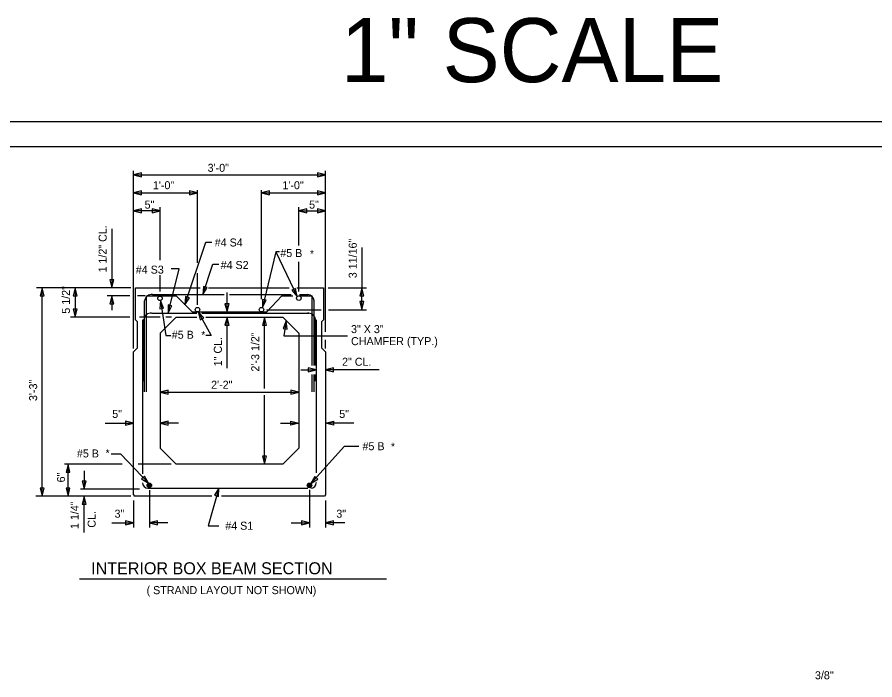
# Model space of a CAD drawing. Extents: x 1269522.8 to 1269555.9, y 874064.2 to 874087.8.
# Drawn here: x 1269529.79 to 1269543.19, y 874077.44 to 874087.79 of the extents above; entities that cross this region are included whole.
import ezdxf

# ---------------------------------------------------------------- set-up
doc = ezdxf.new("R2010")
doc.units = 0
for name, color, linetype in [('Arrowhead Terminators CELL', 7, 'Continuous'), ('Box Beam', 7, 'Continuous'), ('Dimension Lines', 7, 'Continuous'), ('Plan Sheet CELL', 7, 'Continuous'), ('Plot Shape CELL', 7, 'Continuous'), ('Rebar Lines', 7, 'Continuous'), ('Subtitle Text', 7, 'Continuous'), ('Text', 7, 'Continuous'), ('User Information Notes', 7, 'Continuous')]:
    doc.layers.add(name, color=color, linetype=linetype)

msp = doc.modelspace()

# ---------------------------------------------------------------- linework, layer by layer
at = {"layer": 'Arrowhead Terminators CELL'}
for points in [[(1269531.609, 874085.324), (1269531.734, 874085.293), (1269531.734, 874085.355)], [(1269534.609, 874085.324), (1269534.484, 874085.355), (1269534.484, 874085.293)], [(1269531.609, 874085.043), (1269531.734, 874085.012), (1269531.734, 874085.074)], [(1269532.609, 874085.043), (1269532.484, 874085.074), (1269532.484, 874085.012)], [(1269533.61, 874085.043), (1269533.735, 874085.012), (1269533.735, 874085.074)], [(1269534.609, 874085.043), (1269534.484, 874085.074), (1269534.484, 874085.012)], [(1269531.609, 874084.762), (1269531.734, 874084.731), (1269531.734, 874084.793)], [(1269532.026, 874084.762), (1269531.901, 874084.793), (1269531.901, 874084.731)], [(1269534.193, 874084.762), (1269534.318, 874084.731), (1269534.318, 874084.793)], [(1269534.609, 874084.762), (1269534.484, 874084.793), (1269534.484, 874084.731)], [(1269531.272, 874083.559), (1269531.304, 874083.684), (1269531.241, 874083.684)], [(1269530.186, 874083.559), (1269530.155, 874083.434), (1269530.217, 874083.434)], [(1269530.699, 874083.559), (1269530.668, 874083.434), (1269530.73, 874083.434)], [(1269532.693, 874083.455), (1269532.762, 874083.564), (1269532.703, 874083.584)], [(1269534.167, 874083.424), (1269534.141, 874083.55), (1269534.085, 874083.523)], [(1269535.179, 874083.559), (1269535.147, 874083.434), (1269535.21, 874083.434)], [(1269531.272, 874083.436), (1269531.241, 874083.311), (1269531.304, 874083.311)], [(1269532.032, 874083.361), (1269532.02, 874083.233), (1269532.082, 874083.243)], [(1269532.415, 874083.296), (1269532.484, 874083.405), (1269532.425, 874083.424)], [(1269533.625, 874083.252), (1269533.685, 874083.366), (1269533.624, 874083.381)], [(1269535.179, 874083.22), (1269535.21, 874083.345), (1269535.147, 874083.345)], [(1269530.699, 874083.101), (1269530.73, 874083.226), (1269530.668, 874083.226)], [(1269532.151, 874083.166), (1269532.211, 874083.28), (1269532.15, 874083.295)], [(1269533.072, 874083.185), (1269533.103, 874083.31), (1269533.04, 874083.31)], [(1269533.072, 874083.185), (1269533.103, 874083.31), (1269533.04, 874083.31)], [(1269532.623, 874083.187), (1269532.655, 874083.062), (1269532.71, 874083.092)], [(1269533.072, 874083.101), (1269533.04, 874082.976), (1269533.103, 874082.976)], [(1269533.655, 874083.101), (1269533.624, 874082.976), (1269533.686, 874082.976)], [(1269533.997, 874083.046), (1269533.948, 874082.927), (1269534.009, 874082.918)], [(1269534.466, 874082.28), (1269534.341, 874082.311), (1269534.341, 874082.249)], [(1269534.609, 874082.28), (1269534.734, 874082.249), (1269534.734, 874082.311)], [(1269532.026, 874081.933), (1269532.151, 874081.902), (1269532.151, 874081.964)], [(1269534.193, 874081.933), (1269534.068, 874081.964), (1269534.068, 874081.902)], [(1269531.609, 874081.448), (1269531.484, 874081.479), (1269531.484, 874081.417)], [(1269532.026, 874081.448), (1269532.151, 874081.417), (1269532.151, 874081.479)], [(1269534.193, 874081.448), (1269534.068, 874081.417), (1269534.068, 874081.479)], [(1269534.609, 874081.448), (1269534.734, 874081.479), (1269534.734, 874081.417)], [(1269533.655, 874080.809), (1269533.686, 874080.934), (1269533.624, 874080.934)], [(1269530.588, 874080.809), (1269530.557, 874080.684), (1269530.619, 874080.684)], [(1269530.839, 874080.415), (1269530.87, 874080.54), (1269530.808, 874080.54)], [(1269531.845, 874080.508), (1269531.781, 874080.621), (1269531.736, 874080.578)], [(1269534.383, 874080.503), (1269534.489, 874080.575), (1269534.443, 874080.617)], [(1269530.186, 874080.309), (1269530.217, 874080.434), (1269530.155, 874080.434)], [(1269530.588, 874080.309), (1269530.619, 874080.434), (1269530.557, 874080.434)], [(1269532.942, 874080.433), (1269532.878, 874080.321), (1269532.938, 874080.304)], [(1269530.839, 874080.309), (1269530.808, 874080.184), (1269530.87, 874080.184)], [(1269531.609, 874079.89), (1269531.484, 874079.922), (1269531.484, 874079.859)], [(1269531.859, 874079.89), (1269531.984, 874079.859), (1269531.984, 874079.922)], [(1269534.36, 874079.89), (1269534.235, 874079.922), (1269534.235, 874079.859)], [(1269534.36, 874079.89), (1269534.235, 874079.922), (1269534.235, 874079.859)], [(1269534.609, 874079.89), (1269534.734, 874079.859), (1269534.734, 874079.922)]]:
    msp.add_lwpolyline(points, close=True, dxfattribs=at)
at = {"layer": 'Box Beam'}
for p, q in [((1269531.64, 874083.059), (1269531.64, 874083.559)), ((1269531.64, 874083.559), (1269532.653, 874083.559)), ((1269532.785, 874083.559), (1269534.04, 874083.559)), ((1269534.164, 874083.559), (1269534.578, 874083.559)), ((1269534.578, 874083.559), (1269534.578, 874083.059)), ((1269532.026, 874082.851), (1269532.276, 874083.101)), ((1269532.276, 874083.101), (1269532.598, 874083.101)), ((1269532.743, 874083.101), (1269533.943, 874083.101)), ((1269533.943, 874083.101), (1269534.193, 874082.851)), ((1269531.672, 874083.028), (1269531.64, 874083.059)), ((1269531.672, 874082.622), (1269531.672, 874083.028)), ((1269534.578, 874083.059), (1269534.547, 874083.028)), ((1269534.547, 874083.029), (1269534.547, 874082.622)), ((1269532.026, 874082.851), (1269532.026, 874081.059)), ((1269534.193, 874082.851), (1269534.193, 874081.059)), ((1269531.609, 874082.559), (1269531.672, 874082.622)), ((1269531.609, 874080.327), (1269531.609, 874082.559)), ((1269534.547, 874082.622), (1269534.609, 874082.559)), ((1269534.609, 874082.559), (1269534.609, 874080.327)), ((1269532.276, 874080.809), (1269532.026, 874081.059)), ((1269534.193, 874081.059), (1269533.943, 874080.809)), ((1269533.943, 874080.809), (1269532.276, 874080.809)), ((1269531.609, 874080.327), (1269531.627, 874080.309)), ((1269532.835, 874080.309), (1269531.627, 874080.309)), ((1269534.592, 874080.309), (1269532.984, 874080.309)), ((1269534.609, 874080.327), (1269534.592, 874080.309))]:
    msp.add_line(p, q, dxfattribs=at)
at = {"layer": 'Dimension Lines'}
for p, q in [((1269531.609, 874082.612), (1269531.609, 874085.389)), ((1269534.609, 874082.875), (1269534.609, 874085.389)), ((1269531.609, 874085.324), (1269534.609, 874085.324)), ((1269532.609, 874083.952), (1269532.609, 874085.087)), ((1269533.61, 874083.386), (1269533.61, 874085.087)), ((1269531.609, 874085.043), (1269532.609, 874085.043)), ((1269533.61, 874085.043), (1269534.609, 874085.043)), ((1269532.026, 874083.992), (1269532.026, 874084.821)), ((1269534.193, 874084.224), (1269534.193, 874084.821)), ((1269532.026, 874084.762), (1269531.609, 874084.762)), ((1269534.193, 874084.762), (1269534.609, 874084.762)), ((1269531.272, 874084.482), (1269531.272, 874083.559)), ((1269532.415, 874083.296), (1269532.739, 874084.275)), ((1269532.739, 874084.275), (1269532.834, 874084.275)), ((1269535.179, 874084.191), (1269535.179, 874083.559)), ((1269533.833, 874084.121), (1269533.625, 874083.252)), ((1269533.889, 874084.121), (1269533.833, 874084.121)), ((1269533.833, 874084.121), (1269534.167, 874083.424)), ((1269532.693, 874083.455), (1269532.85, 874083.929)), ((1269532.85, 874083.929), (1269532.944, 874083.929)), ((1269534.193, 874083.502), (1269534.193, 874083.966)), ((1269532.026, 874083.502), (1269532.026, 874083.757)), ((1269532.609, 874083.293), (1269532.609, 874083.791)), ((1269531.569, 874083.559), (1269530.095, 874083.559)), ((1269530.186, 874080.309), (1269530.186, 874083.559)), ((1269530.699, 874083.559), (1269530.699, 874083.101)), ((1269530.699, 874083.559), (1269530.699, 874083.101)), ((1269533.072, 874083.185), (1269533.072, 874083.49)), ((1269534.65, 874083.559), (1269535.25, 874083.559)), ((1269535.179, 874083.22), (1269535.179, 874083.559)), ((1269531.552, 874083.436), (1269531.201, 874083.436)), ((1269531.272, 874083.436), (1269531.272, 874083.213)), ((1269531.795, 874083.436), (1269531.674, 874083.436)), ((1269533.69, 874083.22), (1269534.542, 874083.22)), ((1269534.656, 874083.22), (1269535.25, 874083.22)), ((1269531.552, 874083.101), (1269530.627, 874083.101)), ((1269532.03, 874083.101), (1269531.703, 874083.101)), ((1269532.204, 874083.101), (1269532.117, 874083.101)), ((1269533.072, 874082.309), (1269533.072, 874083.101)), ((1269533.655, 874081.988), (1269533.655, 874083.101)), ((1269534.609, 874082.615), (1269534.609, 874082.749)), ((1269534.225, 874082.28), (1269534.466, 874082.28)), ((1269535.446, 874082.28), (1269534.609, 874082.28)), ((1269532.026, 874081.933), (1269534.193, 874081.933)), ((1269533.655, 874080.809), (1269533.655, 874081.886)), ((1269531.167, 874081.448), (1269531.609, 874081.448)), ((1269532.312, 874081.448), (1269532.026, 874081.448)), ((1269533.907, 874081.448), (1269534.193, 874081.448)), ((1269535.051, 874081.448), (1269534.609, 874081.448)), ((1269531.434, 874080.809), (1269530.535, 874080.809)), ((1269530.588, 874080.309), (1269530.588, 874080.809)), ((1269532.199, 874080.809), (1269531.684, 874080.809)), ((1269530.839, 874080.701), (1269530.839, 874080.415)), ((1269531.704, 874080.415), (1269530.784, 874080.415)), ((1269531.86, 874080.403), (1269531.86, 874079.819)), ((1269532.942, 874080.433), (1269532.776, 874079.843)), ((1269534.36, 874080.405), (1269534.36, 874079.819)), ((1269531.569, 874080.309), (1269530.083, 874080.309)), ((1269530.839, 874079.74), (1269530.839, 874080.309)), ((1269531.609, 874080.238), (1269531.609, 874079.819)), ((1269534.609, 874080.238), (1269534.609, 874079.819)), ((1269531.275, 874079.89), (1269531.609, 874079.89)), ((1269532.145, 874079.89), (1269531.859, 874079.89)), ((1269534.073, 874079.89), (1269534.36, 874079.89)), ((1269534.91, 874079.89), (1269534.609, 874079.89)), ((1269532.776, 874079.843), (1269532.944, 874079.843))]:
    msp.add_line(p, q, dxfattribs=at)
for points in [[(1269532.151, 874083.166), (1269532.323, 874083.858), (1269532.2, 874083.858)], [(1269532.032, 874083.361), (1269532.117, 874082.817), (1269532.193, 874082.817)], [(1269532.623, 874083.187), (1269532.823, 874082.817), (1269532.743, 874082.817)], [(1269533.997, 874083.046), (1269533.961, 874082.812), (1269534.953, 874082.812)], [(1269534.383, 874080.503), (1269534.908, 874081.09), (1269535.131, 874081.09)], [(1269531.845, 874080.508), (1269531.412, 874080.965), (1269531.261, 874080.965)]]:
    msp.add_lwpolyline(points, dxfattribs=at)
at = {"layer": 'Plan Sheet CELL'}
msp.add_line((1269523.872, 874085.767), (1269555.872, 874085.767), dxfattribs=at)
at = {"layer": 'Plot Shape CELL'}
msp.add_lwpolyline([(1269522.818, 874086.161), (1269555.881, 874086.161), (1269555.881, 874064.161), (1269522.818, 874064.161)], close=True, dxfattribs=at)
at = {"layer": 'Rebar Lines'}
for p, q in [((1269531.784, 874081.935), (1269531.784, 874083.359)), ((1269531.815, 874083.435), (1269532.276, 874083.435)), ((1269531.815, 874081.935), (1269531.815, 874083.435)), ((1269531.908, 874083.455), (1269533.028, 874083.455)), ((1269532.276, 874083.435), (1269532.526, 874083.185)), ((1269533.111, 874083.455), (1269534.076, 874083.455)), ((1269533.929, 874083.435), (1269533.693, 874083.185)), ((1269533.929, 874083.435), (1269534.099, 874083.435)), ((1269534.187, 874083.435), (1269534.403, 874083.435)), ((1269534.205, 874083.455), (1269534.333, 874083.455)), ((1269534.403, 874082.346), (1269534.403, 874083.435)), ((1269534.434, 874082.346), (1269534.434, 874083.359)), ((1269531.896, 874083.166), (1269532.601, 874083.166)), ((1269532.526, 874083.185), (1269533.693, 874083.185)), ((1269532.676, 874083.166), (1269534.353, 874083.166)), ((1269531.753, 874083.059), (1269531.753, 874080.658)), ((1269531.768, 874082.101), (1269531.768, 874083.068)), ((1269534.45, 874082.346), (1269534.45, 874083.071)), ((1269534.465, 874083.059), (1269534.465, 874080.672)), ((1269534.403, 874081.935), (1269534.403, 874082.209)), ((1269534.434, 874081.935), (1269534.434, 874082.209)), ((1269534.45, 874082.101), (1269534.45, 874082.209)), ((1269531.836, 874080.433), (1269534.335, 874080.433)), ((1269534.465, 874080.521), (1269534.465, 874080.516))]:
    msp.add_line(p, q, dxfattribs=at)
for points in [[(1269531.857, 874080.509), (1269531.87, 874080.507), (1269531.881, 874080.5), (1269531.888, 874080.489), (1269531.89, 874080.476), (1269531.888, 874080.464), (1269531.881, 874080.453), (1269531.87, 874080.446), (1269531.857, 874080.443), (1269531.844, 874080.446), (1269531.834, 874080.453), (1269531.827, 874080.464), (1269531.824, 874080.476), (1269531.827, 874080.489), (1269531.834, 874080.5), (1269531.844, 874080.507), (1269531.857, 874080.509), (1269531.857, 874080.476), (1269531.857, 874080.443), (1269531.87, 874080.446), (1269531.857, 874080.476), (1269531.881, 874080.453), (1269531.888, 874080.464), (1269531.857, 874080.476), (1269531.89, 874080.476), (1269531.888, 874080.489), (1269531.857, 874080.476), (1269531.881, 874080.5), (1269531.87, 874080.507), (1269531.857, 874080.476), (1269531.844, 874080.507), (1269531.834, 874080.5), (1269531.857, 874080.476), (1269531.827, 874080.489), (1269531.824, 874080.476), (1269531.857, 874080.476), (1269531.827, 874080.464), (1269531.834, 874080.453), (1269531.857, 874080.476), (1269531.844, 874080.446)], [(1269534.361, 874080.509), (1269534.374, 874080.507), (1269534.385, 874080.5), (1269534.392, 874080.489), (1269534.394, 874080.476), (1269534.392, 874080.464), (1269534.385, 874080.453), (1269534.374, 874080.446), (1269534.361, 874080.443), (1269534.349, 874080.446), (1269534.338, 874080.453), (1269534.331, 874080.464), (1269534.328, 874080.476), (1269534.331, 874080.489), (1269534.338, 874080.5), (1269534.348, 874080.507), (1269534.361, 874080.509), (1269534.361, 874080.476), (1269534.361, 874080.443), (1269534.374, 874080.446), (1269534.361, 874080.476), (1269534.385, 874080.453), (1269534.392, 874080.464), (1269534.361, 874080.476), (1269534.394, 874080.476), (1269534.392, 874080.489), (1269534.361, 874080.476), (1269534.385, 874080.5), (1269534.374, 874080.507), (1269534.361, 874080.476), (1269534.348, 874080.507), (1269534.338, 874080.5), (1269534.361, 874080.476), (1269534.331, 874080.489), (1269534.328, 874080.476), (1269534.361, 874080.476), (1269534.331, 874080.464), (1269534.338, 874080.453), (1269534.361, 874080.476), (1269534.349, 874080.446)]]:
    msp.add_lwpolyline(points, dxfattribs=at)
for centre in [(1269532.026, 874083.397), (1269534.193, 874083.399), (1269532.611, 874083.22), (1269533.61, 874083.22), (1269531.859, 874080.476)]:
    msp.add_circle(centre, 0.0352, dxfattribs=at)
for centre, radius, start, end in [((1269531.895, 874083.345), 0.111, 82.9182, 172.9182), ((1269534.323, 874083.345), 0.112, 7.2507, 85.0655), ((1269531.881, 874083.054), 0.111, 82.9182, 172.9182), ((1269534.341, 874083.054), 0.112, 7.2507, 97.2507), ((1269531.836, 874080.516), 0.0834, 180, 270), ((1269534.382, 874080.516), 0.0834, 270, 0)]:
    msp.add_arc(centre, radius, start, end, dxfattribs=at)
at = {"layer": 'Subtitle Text'}
msp.add_line((1269530.768, 874079.015), (1269535.562, 874079.015), dxfattribs=at)
at = {"layer": 'User Information Notes'}
for p, q in [((1269531.609, 874080.309), (1269531.609, 874080.309)), ((1269534.609, 874080.309), (1269534.609, 874080.309))]:
    msp.add_line(p, q, dxfattribs=at)
msp.add_circle((1269534.36, 874080.476), 0.0352, dxfattribs=at)

# ---------------------------------------------------------------- texts
at = {"layer": 'Subtitle Text'}
msp.add_text('INTERIOR BOX BEAM SECTION', height=0.188, dxfattribs=at).set_placement((1269530.95, 874079.087))
at = {"layer": 'Text'}
for s, height, p in [('3\'-0"', 0.125, (1269532.769, 874085.373)), ('1\'-0"', 0.125, (1269531.914, 874085.101)), ('1\'-0"', 0.125, (1269533.937, 874085.101)), ('5"', 0.125, (1269531.785, 874084.798)), ('#4 S4', 0.125, (1269532.88, 874084.207)), ('#5 B', 0.125, (1269533.904, 874084.042)), ('#4 S3', 0.125, (1269531.647, 874083.783)), ('#4 S2', 0.125, (1269532.972, 874083.855)), ('3" X 3"', 0.125, (1269535.009, 874082.854)), ('#5 B', 0.125, (1269532.209, 874082.766)), ('CHAMFER (TYP.)', 0.125, (1269535.009, 874082.666)), ('2" CL.', 0.125, (1269534.869, 874082.344)), ('2\'-2"', 0.125, (1269532.823, 874081.985)), ('5"', 0.125, (1269531.279, 874081.529)), ('#5 B', 0.125, (1269535.188, 874081.025)), ('#5 B', 0.125, (1269530.727, 874080.912)), ('3"', 0.125, (1269531.315, 874079.971)), ('3"', 0.125, (1269534.779, 874079.971)), ('#4 S1', 0.125, (1269533.045, 874079.783)), ('( STRAND LAYOUT NOT SHOWN)', 0.12521, (1269531.815, 874078.777)), ("3/8''", 0.125, (1269542.255, 874077.448))]:
    msp.add_text(s, height=height, dxfattribs=at).set_placement(p)
for s, rotation, p in [('5"', 360, (1269534.354, 874084.798)), ('1 1/2" CL.', 90, (1269531.192, 874083.801)), ('3 11/16"', 90, (1269535.098, 874083.711)), ('5 1/2"', 90, (1269530.618, 874083.157)), ('2\'-3 1/2"', 90, (1269533.575, 874082.253)), ('1" CL.', 90, (1269532.991, 874082.336)), ('3\'-3"', 90, (1269530.106, 874081.793)), ('5"', 360, (1269534.825, 874081.529)), ('6"', 90, (1269530.541, 874080.522)), ('1 1/4"', 90, (1269530.754, 874079.794)), ('CL.', 90, (1269531.02, 874079.815))]:
    msp.add_text(s, height=0.125, rotation=rotation, dxfattribs=at).set_placement(p)
at = {"layer": 'User Information Notes'}
for s, height, p in [('1" SCALE', 1, (1269534.849, 874086.773)), ('*', 0.119, (1269534.368, 874084.033)), ('*', 0.119, (1269532.67, 874082.768)), ('*', 0.119, (1269535.633, 874081.024)), ('*', 0.119, (1269531.176, 874080.921))]:
    msp.add_text(s, height=height, dxfattribs=at).set_placement(p)

doc.saveas('drawing.dxf')
